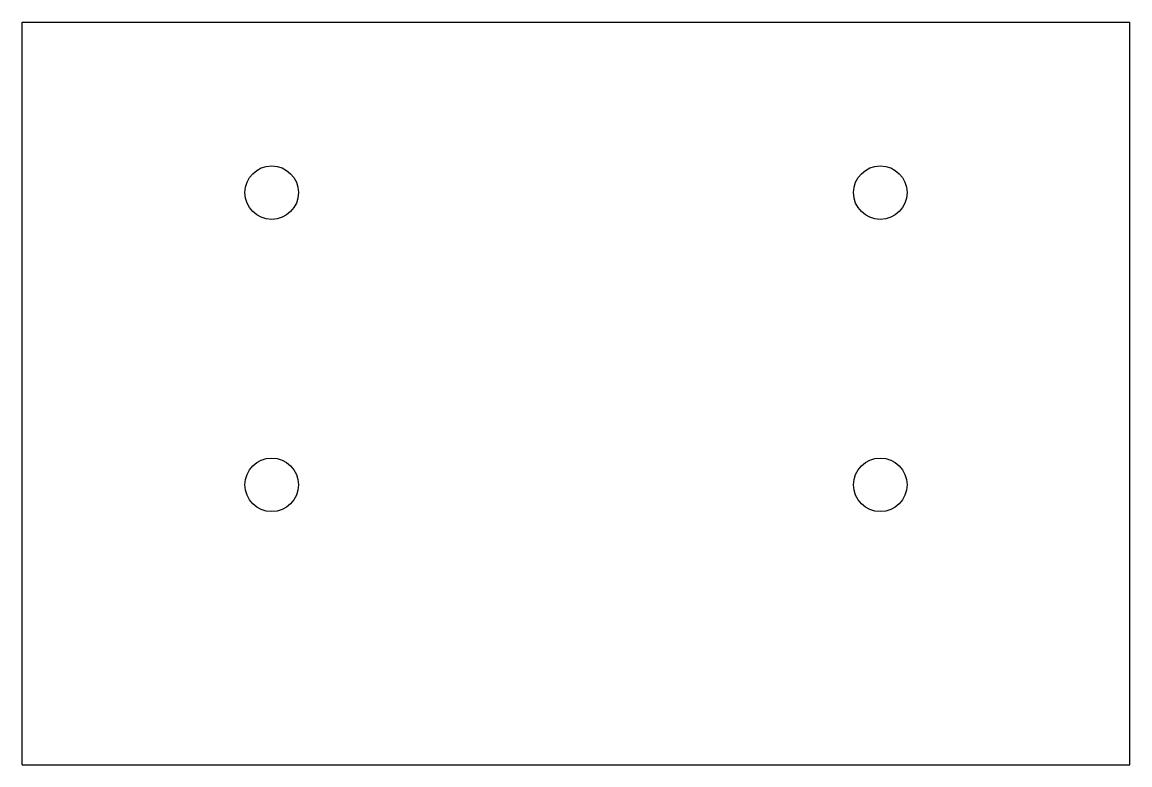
# Model space of a CAD drawing. Header units: millimetres. Extents: x 0 to 91, y 0 to 61.
import ezdxf

# ---------------------------------------------------------------- set-up
doc = ezdxf.new("R2010")
doc.units = ezdxf.units.MM

msp = doc.modelspace()

# ---------------------------------------------------------------- linework, layer by layer
at = {"layer": 'sheet_layer'}
for p, q in [((0, 0), (0, 61)), ((0, 61), (91, 61)), ((91, 0), (91, 61)), ((0, 0), (91, 0))]:
    msp.add_line(p, q, dxfattribs=at)
for centre in [(20.5, 47), (70.5, 47), (20.5, 23), (70.5, 23)]:
    msp.add_circle(centre, 2.2, dxfattribs=at)

doc.saveas('drawing.dxf')
